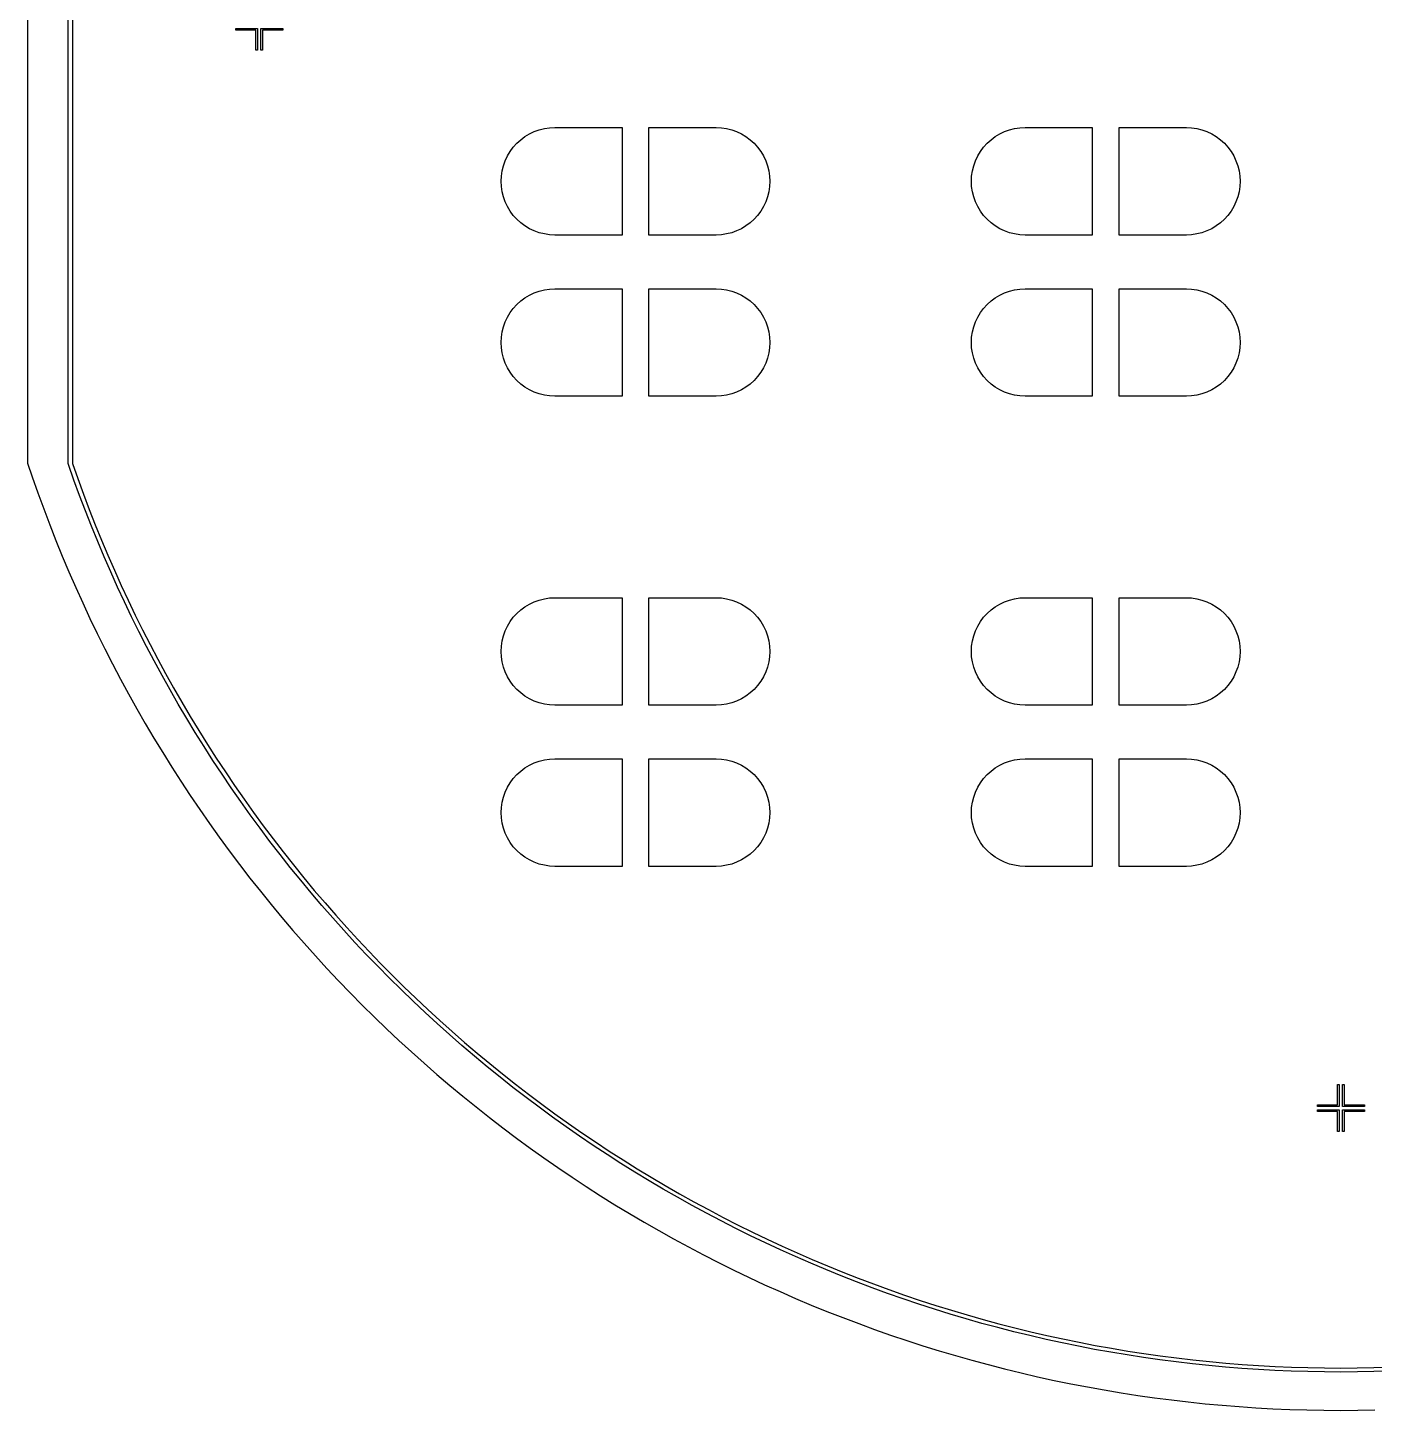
# Model space of a CAD drawing. Extents: x -17 to 84, y -19 to 84.
# Drawn here: x -16.6 to 33.5, y -19.2 to 32.2 of the extents above; entities that cross this region are included whole.
import ezdxf

# ---------------------------------------------------------------- set-up
doc = ezdxf.new("R2010")
doc.units = 0

msp = doc.modelspace()

# ---------------------------------------------------------------- linework, layer by layer
for p, q in [((-16.6191, 48.4984), (-16.6191, 16.0016)), ((-15.115, 16.0008), (-15.115, 48.4992)), ((-14.9564, 48.4998), (-14.9564, 16.0002)), ((-8.875, 32.125), (-8.875, 32.1875)), ((-8.875, 32.1875), (-8.0625, 32.1875)), ((-8.125, 32.125), (-8.875, 32.125)), ((-8.125, 31.375), (-8.125, 32.125)), ((-8.0625, 32.1875), (-8.0625, 31.375)), ((-7.9375, 31.375), (-7.9375, 32.1875)), ((-7.9375, 32.1875), (-7.125, 32.1875)), ((-7.125, 32.125), (-7.875, 32.125)), ((-7.875, 32.125), (-7.875, 31.375)), ((-7.125, 32.1875), (-7.125, 32.125)), ((-8.0625, 31.375), (-8.125, 31.375)), ((-7.875, 31.375), (-7.9375, 31.375)), ((2.05722, 28.2638), (2.23463, 28.3477)), ((2.23463, 28.3477), (2.41943, 28.4139)), ((2.41943, 28.4139), (2.60983, 28.4616)), ((2.60983, 28.4616), (2.80397, 28.4904)), ((2.80397, 28.4904), (3, 28.5)), ((3, 28.5), (5.5, 28.5)), ((5.5, 28.5), (5.5, 24.5)), ((6.5, 24.5), (6.5, 28.5)), ((6.5, 28.5), (9, 28.5)), ((9, 28.5), (9.19603, 28.4904)), ((9.19603, 28.4904), (9.39017, 28.4616)), ((9.39017, 28.4616), (9.58057, 28.4139)), ((9.58057, 28.4139), (9.76537, 28.3477)), ((9.76537, 28.3477), (9.94278, 28.2638)), ((19.5572, 28.2638), (19.7346, 28.3477)), ((19.7346, 28.3477), (19.9194, 28.4139)), ((19.9194, 28.4139), (20.1098, 28.4616)), ((20.1098, 28.4616), (20.304, 28.4904)), ((20.304, 28.4904), (20.5, 28.5)), ((20.5, 28.5), (23, 28.5)), ((23, 28.5), (23, 24.5)), ((24, 24.5), (24, 28.5)), ((24, 28.5), (26.5, 28.5)), ((26.5, 28.5), (26.696, 28.4904)), ((26.696, 28.4904), (26.8902, 28.4616)), ((26.8902, 28.4616), (27.0806, 28.4139)), ((27.0806, 28.4139), (27.2654, 28.3477)), ((27.2654, 28.3477), (27.4428, 28.2638)), ((1.45398, 27.7688), (1.5858, 27.9142)), ((1.5858, 27.9142), (1.73122, 28.046)), ((1.73122, 28.046), (1.88887, 28.1629)), ((1.88887, 28.1629), (2.05722, 28.2638)), ((9.94278, 28.2638), (10.1111, 28.1629)), ((10.1111, 28.1629), (10.2688, 28.046)), ((10.2688, 28.046), (10.4142, 27.9142)), ((10.4142, 27.9142), (10.546, 27.7688)), ((18.954, 27.7688), (19.0858, 27.9142)), ((19.0858, 27.9142), (19.2312, 28.046)), ((19.2312, 28.046), (19.3889, 28.1629)), ((19.3889, 28.1629), (19.5572, 28.2638)), ((27.4428, 28.2638), (27.6111, 28.1629)), ((27.6111, 28.1629), (27.7688, 28.046)), ((27.7688, 28.046), (27.9142, 27.9142)), ((27.9142, 27.9142), (28.046, 27.7688)), ((1.15225, 27.2654), (1.23616, 27.4428)), ((1.23616, 27.4428), (1.33707, 27.6111)), ((1.33707, 27.6111), (1.45398, 27.7688)), ((10.546, 27.7688), (10.6629, 27.6111)), ((10.6629, 27.6111), (10.7638, 27.4428)), ((10.7638, 27.4428), (10.8477, 27.2654)), ((18.6523, 27.2654), (18.7362, 27.4428)), ((18.7362, 27.4428), (18.8371, 27.6111)), ((18.8371, 27.6111), (18.954, 27.7688)), ((28.046, 27.7688), (28.1629, 27.6111)), ((28.1629, 27.6111), (28.2638, 27.4428)), ((28.2638, 27.4428), (28.3477, 27.2654)), ((1.00964, 26.696), (1.03844, 26.8902)), ((1.03844, 26.8902), (1.08612, 27.0806)), ((1.08612, 27.0806), (1.15225, 27.2654)), ((10.8477, 27.2654), (10.9139, 27.0806)), ((10.9139, 27.0806), (10.9616, 26.8902)), ((10.9616, 26.8902), (10.9904, 26.696)), ((18.5096, 26.696), (18.5384, 26.8902)), ((18.5384, 26.8902), (18.5861, 27.0806)), ((18.5861, 27.0806), (18.6523, 27.2654)), ((28.3477, 27.2654), (28.4139, 27.0806)), ((28.4139, 27.0806), (28.4616, 26.8902)), ((28.4616, 26.8902), (28.4904, 26.696)), ((1, 26.5), (1.00964, 26.696)), ((1.00964, 26.304), (1, 26.5)), ((1.03844, 26.1098), (1.00964, 26.304)), ((10.9904, 26.304), (10.9616, 26.1098)), ((10.9904, 26.696), (11, 26.5)), ((11, 26.5), (10.9904, 26.304)), ((18.5, 26.5), (18.5096, 26.696)), ((18.5096, 26.304), (18.5, 26.5)), ((18.5384, 26.1098), (18.5096, 26.304)), ((28.4904, 26.304), (28.4616, 26.1098)), ((28.4904, 26.696), (28.5, 26.5)), ((28.5, 26.5), (28.4904, 26.304)), ((1.08612, 25.9194), (1.03844, 26.1098)), ((1.15225, 25.7346), (1.08612, 25.9194)), ((1.23616, 25.5572), (1.15225, 25.7346)), ((10.8477, 25.7346), (10.7638, 25.5572)), ((10.9139, 25.9194), (10.8477, 25.7346)), ((10.9616, 26.1098), (10.9139, 25.9194)), ((18.5861, 25.9194), (18.5384, 26.1098)), ((18.6523, 25.7346), (18.5861, 25.9194)), ((18.7362, 25.5572), (18.6523, 25.7346)), ((28.3477, 25.7346), (28.2638, 25.5572)), ((28.4139, 25.9194), (28.3477, 25.7346)), ((28.4616, 26.1098), (28.4139, 25.9194)), ((1.33707, 25.3889), (1.23616, 25.5572)), ((1.45398, 25.2312), (1.33707, 25.3889)), ((1.5858, 25.0858), (1.45398, 25.2312)), ((10.546, 25.2312), (10.4142, 25.0858)), ((10.6629, 25.3889), (10.546, 25.2312)), ((10.7638, 25.5572), (10.6629, 25.3889)), ((18.8371, 25.3889), (18.7362, 25.5572)), ((18.954, 25.2312), (18.8371, 25.3889)), ((19.0858, 25.0858), (18.954, 25.2312)), ((28.046, 25.2312), (27.9142, 25.0858)), ((28.1629, 25.3889), (28.046, 25.2312)), ((28.2638, 25.5572), (28.1629, 25.3889)), ((1.73122, 24.954), (1.5858, 25.0858)), ((1.88887, 24.8371), (1.73122, 24.954)), ((2.05722, 24.7362), (1.88887, 24.8371)), ((2.23463, 24.6523), (2.05722, 24.7362)), ((9.94278, 24.7362), (9.76537, 24.6523)), ((10.1111, 24.8371), (9.94278, 24.7362)), ((10.2688, 24.954), (10.1111, 24.8371)), ((10.4142, 25.0858), (10.2688, 24.954)), ((19.2312, 24.954), (19.0858, 25.0858)), ((19.3889, 24.8371), (19.2312, 24.954)), ((19.5572, 24.7362), (19.3889, 24.8371)), ((19.7346, 24.6523), (19.5572, 24.7362)), ((27.4428, 24.7362), (27.2654, 24.6523)), ((27.6111, 24.8371), (27.4428, 24.7362)), ((27.7688, 24.954), (27.6111, 24.8371)), ((27.9142, 25.0858), (27.7688, 24.954)), ((2.41943, 24.5861), (2.23463, 24.6523)), ((2.60983, 24.5384), (2.41943, 24.5861)), ((2.80397, 24.5096), (2.60983, 24.5384)), ((3, 24.5), (2.80397, 24.5096)), ((5.5, 24.5), (3, 24.5)), ((9, 24.5), (6.5, 24.5)), ((9.19603, 24.5096), (9, 24.5)), ((9.39017, 24.5384), (9.19603, 24.5096)), ((9.58057, 24.5861), (9.39017, 24.5384)), ((9.76537, 24.6523), (9.58057, 24.5861)), ((19.9194, 24.5861), (19.7346, 24.6523)), ((20.1098, 24.5384), (19.9194, 24.5861)), ((20.304, 24.5096), (20.1098, 24.5384)), ((20.5, 24.5), (20.304, 24.5096)), ((23, 24.5), (20.5, 24.5)), ((26.5, 24.5), (24, 24.5)), ((26.696, 24.5096), (26.5, 24.5)), ((26.8902, 24.5384), (26.696, 24.5096)), ((27.0806, 24.5861), (26.8902, 24.5384)), ((27.2654, 24.6523), (27.0806, 24.5861)), ((1.73122, 22.046), (1.88887, 22.1629)), ((1.88887, 22.1629), (2.05722, 22.2638)), ((2.05722, 22.2638), (2.23463, 22.3477)), ((2.23463, 22.3477), (2.41943, 22.4139)), ((2.41943, 22.4139), (2.60983, 22.4616)), ((2.60983, 22.4616), (2.80397, 22.4904)), ((2.80397, 22.4904), (3, 22.5)), ((3, 22.5), (5.5, 22.5)), ((5.5, 22.5), (5.5, 18.5)), ((6.5, 18.5), (6.5, 22.5)), ((6.5, 22.5), (9, 22.5)), ((9, 22.5), (9.19603, 22.4904)), ((9.19603, 22.4904), (9.39017, 22.4616)), ((9.39017, 22.4616), (9.58057, 22.4139)), ((9.58057, 22.4139), (9.76537, 22.3477)), ((9.76537, 22.3477), (9.94278, 22.2638)), ((9.94278, 22.2638), (10.1111, 22.1629)), ((10.1111, 22.1629), (10.2688, 22.046)), ((19.2312, 22.046), (19.3889, 22.1629)), ((19.3889, 22.1629), (19.5572, 22.2638)), ((19.5572, 22.2638), (19.7346, 22.3477)), ((19.7346, 22.3477), (19.9194, 22.4139)), ((19.9194, 22.4139), (20.1098, 22.4616)), ((20.1098, 22.4616), (20.304, 22.4904)), ((20.304, 22.4904), (20.5, 22.5)), ((20.5, 22.5), (23, 22.5)), ((23, 22.5), (23, 18.5)), ((24, 18.5), (24, 22.5)), ((24, 22.5), (26.5, 22.5)), ((26.5, 22.5), (26.696, 22.4904)), ((26.696, 22.4904), (26.8902, 22.4616)), ((26.8902, 22.4616), (27.0806, 22.4139)), ((27.0806, 22.4139), (27.2654, 22.3477)), ((27.2654, 22.3477), (27.4428, 22.2638)), ((27.4428, 22.2638), (27.6111, 22.1629)), ((27.6111, 22.1629), (27.7688, 22.046)), ((1.33707, 21.6111), (1.45398, 21.7688)), ((1.45398, 21.7688), (1.5858, 21.9142)), ((1.5858, 21.9142), (1.73122, 22.046)), ((10.2688, 22.046), (10.4142, 21.9142)), ((10.4142, 21.9142), (10.546, 21.7688)), ((10.546, 21.7688), (10.6629, 21.6111)), ((18.8371, 21.6111), (18.954, 21.7688)), ((18.954, 21.7688), (19.0858, 21.9142)), ((19.0858, 21.9142), (19.2312, 22.046)), ((27.7688, 22.046), (27.9142, 21.9142)), ((27.9142, 21.9142), (28.046, 21.7688)), ((28.046, 21.7688), (28.1629, 21.6111)), ((1.08612, 21.0806), (1.15225, 21.2654)), ((1.15225, 21.2654), (1.23616, 21.4428)), ((1.23616, 21.4428), (1.33707, 21.6111)), ((10.6629, 21.6111), (10.7638, 21.4428)), ((10.7638, 21.4428), (10.8477, 21.2654)), ((10.8477, 21.2654), (10.9139, 21.0806)), ((18.5861, 21.0806), (18.6523, 21.2654)), ((18.6523, 21.2654), (18.7362, 21.4428)), ((18.7362, 21.4428), (18.8371, 21.6111)), ((28.1629, 21.6111), (28.2638, 21.4428)), ((28.2638, 21.4428), (28.3477, 21.2654)), ((28.3477, 21.2654), (28.4139, 21.0806)), ((1, 20.5), (1.00964, 20.696)), ((1.00964, 20.696), (1.03844, 20.8902)), ((1.03844, 20.8902), (1.08612, 21.0806)), ((10.9139, 21.0806), (10.9616, 20.8902)), ((10.9616, 20.8902), (10.9904, 20.696)), ((10.9904, 20.696), (11, 20.5)), ((18.5, 20.5), (18.5096, 20.696)), ((18.5096, 20.696), (18.5384, 20.8902)), ((18.5384, 20.8902), (18.5861, 21.0806)), ((28.4139, 21.0806), (28.4616, 20.8902)), ((28.4616, 20.8902), (28.4904, 20.696)), ((28.4904, 20.696), (28.5, 20.5)), ((1.00964, 20.304), (1, 20.5)), ((1.03844, 20.1098), (1.00964, 20.304)), ((1.08612, 19.9194), (1.03844, 20.1098)), ((10.9616, 20.1098), (10.9139, 19.9194)), ((10.9904, 20.304), (10.9616, 20.1098)), ((11, 20.5), (10.9904, 20.304)), ((18.5096, 20.304), (18.5, 20.5)), ((18.5384, 20.1098), (18.5096, 20.304)), ((18.5861, 19.9194), (18.5384, 20.1098)), ((28.4616, 20.1098), (28.4139, 19.9194)), ((28.4904, 20.304), (28.4616, 20.1098)), ((28.5, 20.5), (28.4904, 20.304)), ((1.15225, 19.7346), (1.08612, 19.9194)), ((1.23616, 19.5572), (1.15225, 19.7346)), ((10.8477, 19.7346), (10.7638, 19.5572)), ((10.9139, 19.9194), (10.8477, 19.7346)), ((18.6523, 19.7346), (18.5861, 19.9194)), ((18.7362, 19.5572), (18.6523, 19.7346)), ((28.3477, 19.7346), (28.2638, 19.5572)), ((28.4139, 19.9194), (28.3477, 19.7346)), ((1.33707, 19.3889), (1.23616, 19.5572)), ((1.45398, 19.2312), (1.33707, 19.3889)), ((1.5858, 19.0858), (1.45398, 19.2312)), ((1.73122, 18.954), (1.5858, 19.0858)), ((10.4142, 19.0858), (10.2688, 18.954)), ((10.546, 19.2312), (10.4142, 19.0858)), ((10.6629, 19.3889), (10.546, 19.2312)), ((10.7638, 19.5572), (10.6629, 19.3889)), ((18.8371, 19.3889), (18.7362, 19.5572)), ((18.954, 19.2312), (18.8371, 19.3889)), ((19.0858, 19.0858), (18.954, 19.2312)), ((19.2312, 18.954), (19.0858, 19.0858)), ((27.9142, 19.0858), (27.7688, 18.954)), ((28.046, 19.2312), (27.9142, 19.0858)), ((28.1629, 19.3889), (28.046, 19.2312)), ((28.2638, 19.5572), (28.1629, 19.3889)), ((1.88887, 18.8371), (1.73122, 18.954)), ((2.05722, 18.7362), (1.88887, 18.8371)), ((2.23463, 18.6523), (2.05722, 18.7362)), ((2.41943, 18.5861), (2.23463, 18.6523)), ((2.60983, 18.5384), (2.41943, 18.5861)), ((2.80397, 18.5096), (2.60983, 18.5384)), ((9.39017, 18.5384), (9.19603, 18.5096)), ((9.58057, 18.5861), (9.39017, 18.5384)), ((9.76537, 18.6523), (9.58057, 18.5861)), ((9.94278, 18.7362), (9.76537, 18.6523)), ((10.1111, 18.8371), (9.94278, 18.7362)), ((10.2688, 18.954), (10.1111, 18.8371)), ((19.3889, 18.8371), (19.2312, 18.954)), ((19.5572, 18.7362), (19.3889, 18.8371)), ((19.7346, 18.6523), (19.5572, 18.7362)), ((19.9194, 18.5861), (19.7346, 18.6523)), ((20.1098, 18.5384), (19.9194, 18.5861)), ((20.304, 18.5096), (20.1098, 18.5384)), ((26.8902, 18.5384), (26.696, 18.5096)), ((27.0806, 18.5861), (26.8902, 18.5384)), ((27.2654, 18.6523), (27.0806, 18.5861)), ((27.4428, 18.7362), (27.2654, 18.6523)), ((27.6111, 18.8371), (27.4428, 18.7362)), ((27.7688, 18.954), (27.6111, 18.8371)), ((3, 18.5), (2.80397, 18.5096)), ((5.5, 18.5), (3, 18.5)), ((9, 18.5), (6.5, 18.5)), ((9.19603, 18.5096), (9, 18.5)), ((20.5, 18.5), (20.304, 18.5096)), ((23, 18.5), (20.5, 18.5)), ((26.5, 18.5), (24, 18.5)), ((26.696, 18.5096), (26.5, 18.5)), ((-16.6191, 16.0016), (-16.4488, 15.4965)), ((-15.1013, 15.9601), (-15.115, 16.0008)), ((-14.8978, 15.3802), (-15.1013, 15.9601)), ((-14.9564, 16.0002), (-14.7566, 15.4308)), ((-16.4488, 15.4965), (-16.2395, 14.9002)), ((-14.6872, 14.8029), (-14.8978, 15.3802)), ((-14.7566, 15.4308), (-14.5466, 14.8552)), ((-16.2395, 14.9002), (-16.0229, 14.3064)), ((-14.4696, 14.2283), (-14.6872, 14.8029)), ((-14.5466, 14.8552), (-14.3297, 14.2822)), ((-16.0229, 14.3064), (-15.7991, 13.7154)), ((-14.2449, 13.6563), (-14.4696, 14.2283)), ((-14.3297, 14.2822), (-14.1057, 13.712)), ((-15.7991, 13.7154), (-15.5681, 13.1272)), ((-14.0133, 13.0871), (-14.2449, 13.6563)), ((-14.1057, 13.712), (-13.8747, 13.1445)), ((-15.5681, 13.1272), (-15.3298, 12.5418)), ((-13.7746, 12.5209), (-14.0133, 13.0871)), ((-13.8747, 13.1445), (-13.6367, 12.58)), ((-15.3298, 12.5418), (-15.0844, 11.9594)), ((-13.5291, 11.9576), (-13.7746, 12.5209)), ((-13.6367, 12.58), (-13.3919, 12.0183)), ((-15.0844, 11.9594), (-14.8318, 11.3801)), ((-13.2766, 11.3973), (-13.5291, 11.9576)), ((-13.3919, 12.0183), (-13.1402, 11.4598)), ((-14.8318, 11.3801), (-14.5721, 10.8039)), ((-13.0173, 10.8402), (-13.2766, 11.3973)), ((-13.1402, 11.4598), (-12.8817, 10.9043)), ((-12.7511, 10.2863), (-13.0173, 10.8402)), ((-12.8817, 10.9043), (-12.6163, 10.3521)), ((2.05722, 10.7638), (2.23463, 10.8477)), ((2.23463, 10.8477), (2.41943, 10.9139)), ((2.41943, 10.9139), (2.60983, 10.9616)), ((2.60983, 10.9616), (2.80397, 10.9904)), ((2.80397, 10.9904), (3, 11)), ((3, 11), (5.5, 11)), ((5.5, 11), (5.5, 7)), ((6.5, 7), (6.5, 11)), ((6.5, 11), (9, 11)), ((9, 11), (9.19603, 10.9904)), ((9.19603, 10.9904), (9.39017, 10.9616)), ((9.39017, 10.9616), (9.58057, 10.9139)), ((9.58057, 10.9139), (9.76537, 10.8477)), ((9.76537, 10.8477), (9.94278, 10.7638)), ((19.5572, 10.7638), (19.7346, 10.8477)), ((19.7346, 10.8477), (19.9194, 10.9139)), ((19.9194, 10.9139), (20.1098, 10.9616)), ((20.1098, 10.9616), (20.304, 10.9904)), ((20.304, 10.9904), (20.5, 11)), ((20.5, 11), (23, 11)), ((23, 11), (23, 7)), ((24, 7), (24, 11)), ((24, 11), (26.5, 11)), ((26.5, 11), (26.696, 10.9904)), ((26.696, 10.9904), (26.8902, 10.9616)), ((26.8902, 10.9616), (27.0806, 10.9139)), ((27.0806, 10.9139), (27.2654, 10.8477)), ((27.2654, 10.8477), (27.4428, 10.7638)), ((-14.5721, 10.8039), (-14.3055, 10.2309)), ((-12.6163, 10.3521), (-12.3442, 9.80316)), ((1.45398, 10.2688), (1.5858, 10.4142)), ((1.5858, 10.4142), (1.73122, 10.546)), ((1.73122, 10.546), (1.88887, 10.6629)), ((1.88887, 10.6629), (2.05722, 10.7638)), ((9.94278, 10.7638), (10.1111, 10.6629)), ((10.1111, 10.6629), (10.2688, 10.546)), ((10.2688, 10.546), (10.4142, 10.4142)), ((10.4142, 10.4142), (10.546, 10.2688)), ((18.954, 10.2688), (19.0858, 10.4142)), ((19.0858, 10.4142), (19.2312, 10.546)), ((19.2312, 10.546), (19.3889, 10.6629)), ((19.3889, 10.6629), (19.5572, 10.7638)), ((27.4428, 10.7638), (27.6111, 10.6629)), ((27.6111, 10.6629), (27.7688, 10.546)), ((27.7688, 10.546), (27.9142, 10.4142)), ((27.9142, 10.4142), (28.046, 10.2688)), ((-14.3055, 10.2309), (-14.0317, 9.66127)), ((-12.4782, 9.73572), (-12.7511, 10.2863)), ((-12.3442, 9.80316), (-12.0654, 9.25761)), ((1.15225, 9.76537), (1.23616, 9.94278)), ((1.23616, 9.94278), (1.33707, 10.1111)), ((1.33707, 10.1111), (1.45398, 10.2688)), ((10.546, 10.2688), (10.6629, 10.1111)), ((10.6629, 10.1111), (10.7638, 9.94278)), ((10.7638, 9.94278), (10.8477, 9.76537)), ((18.6523, 9.76537), (18.7362, 9.94278)), ((18.7362, 9.94278), (18.8371, 10.1111)), ((18.8371, 10.1111), (18.954, 10.2688)), ((28.046, 10.2688), (28.1629, 10.1111)), ((28.1629, 10.1111), (28.2638, 9.94278)), ((28.2638, 9.94278), (28.3477, 9.76537)), ((-14.0317, 9.66127), (-13.7511, 9.09502)), ((-12.1985, 9.18854), (-12.4782, 9.73572)), ((1.00964, 9.19603), (1.03844, 9.39017)), ((1.03844, 9.39017), (1.08612, 9.58057)), ((1.08612, 9.58057), (1.15225, 9.76537)), ((10.8477, 9.76537), (10.9139, 9.58057)), ((10.9139, 9.58057), (10.9616, 9.39017)), ((10.9616, 9.39017), (10.9904, 9.19603)), ((18.5096, 9.19603), (18.5384, 9.39017)), ((18.5384, 9.39017), (18.5861, 9.58057)), ((18.5861, 9.58057), (18.6523, 9.76537)), ((28.3477, 9.76537), (28.4139, 9.58057)), ((28.4139, 9.58057), (28.4616, 9.39017)), ((28.4616, 9.39017), (28.4904, 9.19603)), ((-13.7511, 9.09502), (-13.4634, 8.53226)), ((-11.9122, 8.64482), (-12.1985, 9.18854)), ((-12.0654, 9.25761), (-11.7799, 8.71553)), ((1, 9), (1.00964, 9.19603)), ((1.00964, 8.80397), (1, 9)), ((1.03844, 8.60983), (1.00964, 8.80397)), ((10.9904, 8.80397), (10.9616, 8.60983)), ((10.9904, 9.19603), (11, 9)), ((11, 9), (10.9904, 8.80397)), ((18.5, 9), (18.5096, 9.19603)), ((18.5096, 8.80397), (18.5, 9)), ((18.5384, 8.60983), (18.5096, 8.80397)), ((28.4904, 8.80397), (28.4616, 8.60983)), ((28.4904, 9.19603), (28.5, 9)), ((28.5, 9), (28.4904, 8.80397)), ((-13.4634, 8.53226), (-13.1689, 7.97307)), ((-11.6192, 8.10466), (-11.9122, 8.64482)), ((-11.7799, 8.71553), (-11.4878, 8.17699)), ((1.08612, 8.41943), (1.03844, 8.60983)), ((1.15225, 8.23463), (1.08612, 8.41943)), ((10.9139, 8.41943), (10.8477, 8.23463)), ((10.9616, 8.60983), (10.9139, 8.41943)), ((18.5861, 8.41943), (18.5384, 8.60983)), ((18.6523, 8.23463), (18.5861, 8.41943)), ((28.4139, 8.41943), (28.3477, 8.23463)), ((28.4616, 8.60983), (28.4139, 8.41943)), ((-13.1689, 7.97307), (-12.8676, 7.41754)), ((-11.3196, 7.56813), (-11.6192, 8.10466)), ((-11.4878, 8.17699), (-11.1891, 7.64206)), ((1.23616, 8.05722), (1.15225, 8.23463)), ((1.33707, 7.88887), (1.23616, 8.05722)), ((1.45398, 7.73122), (1.33707, 7.88887)), ((1.5858, 7.5858), (1.45398, 7.73122)), ((10.546, 7.73122), (10.4142, 7.5858)), ((10.6629, 7.88887), (10.546, 7.73122)), ((10.7638, 8.05722), (10.6629, 7.88887)), ((10.8477, 8.23463), (10.7638, 8.05722)), ((18.7362, 8.05722), (18.6523, 8.23463)), ((18.8371, 7.88887), (18.7362, 8.05722)), ((18.954, 7.73122), (18.8371, 7.88887)), ((19.0858, 7.5858), (18.954, 7.73122)), ((28.046, 7.73122), (27.9142, 7.5858)), ((28.1629, 7.88887), (28.046, 7.73122)), ((28.2638, 8.05722), (28.1629, 7.88887)), ((28.3477, 8.23463), (28.2638, 8.05722)), ((-12.8676, 7.41754), (-12.5595, 6.86575)), ((-11.0134, 7.03532), (-11.3196, 7.56813)), ((-11.1891, 7.64206), (-10.8838, 7.11086)), ((1.73122, 7.45398), (1.5858, 7.5858)), ((1.88887, 7.33707), (1.73122, 7.45398)), ((2.05722, 7.23616), (1.88887, 7.33707)), ((2.23463, 7.15225), (2.05722, 7.23616)), ((9.94278, 7.23616), (9.76537, 7.15225)), ((10.1111, 7.33707), (9.94278, 7.23616)), ((10.2688, 7.45398), (10.1111, 7.33707)), ((10.4142, 7.5858), (10.2688, 7.45398)), ((19.2312, 7.45398), (19.0858, 7.5858)), ((19.3889, 7.33707), (19.2312, 7.45398)), ((19.5572, 7.23616), (19.3889, 7.33707)), ((19.7346, 7.15225), (19.5572, 7.23616)), ((27.4428, 7.23616), (27.2654, 7.15225)), ((27.6111, 7.33707), (27.4428, 7.23616)), ((27.7688, 7.45398), (27.6111, 7.33707)), ((27.9142, 7.5858), (27.7688, 7.45398)), ((-12.5595, 6.86575), (-12.2446, 6.31778)), ((-10.7008, 6.50632), (-11.0134, 7.03532)), ((-10.8838, 7.11086), (-10.5721, 6.58342)), ((2.41943, 7.08612), (2.23463, 7.15225)), ((2.60983, 7.03844), (2.41943, 7.08612)), ((2.80397, 7.00964), (2.60983, 7.03844)), ((3, 7), (2.80397, 7.00964)), ((5.5, 7), (3, 7)), ((9, 7), (6.5, 7)), ((9.19603, 7.00964), (9, 7)), ((9.39017, 7.03844), (9.19603, 7.00964)), ((9.58057, 7.08612), (9.39017, 7.03844)), ((9.76537, 7.15225), (9.58057, 7.08612)), ((19.9194, 7.08612), (19.7346, 7.15225)), ((20.1098, 7.03844), (19.9194, 7.08612)), ((20.304, 7.00964), (20.1098, 7.03844)), ((20.5, 7), (20.304, 7.00964)), ((23, 7), (20.5, 7)), ((26.5, 7), (24, 7)), ((26.696, 7.00964), (26.5, 7)), ((26.8902, 7.03844), (26.696, 7.00964)), ((27.0806, 7.08612), (26.8902, 7.03844)), ((27.2654, 7.15225), (27.0806, 7.08612)), ((-12.2446, 6.31778), (-11.923, 5.77371)), ((-10.3816, 5.98119), (-10.7008, 6.50632)), ((-10.5721, 6.58342), (-10.2539, 6.05986)), ((-11.923, 5.77371), (-11.5948, 5.23364)), ((-10.056, 5.46001), (-10.3816, 5.98119)), ((-10.2539, 6.05986), (-9.92931, 5.54025)), ((-11.5948, 5.23364), (-11.2599, 4.69763)), ((-9.72409, 4.94286), (-10.056, 5.46001)), ((-9.92931, 5.54025), (-9.59836, 5.02466)), ((-11.2599, 4.69763), (-10.9186, 4.16577)), ((-9.38583, 4.42982), (-9.72409, 4.94286)), ((-9.59836, 5.02466), (-9.26111, 4.51317)), ((1.73122, 4.54602), (1.88887, 4.66293)), ((1.88887, 4.66293), (2.05722, 4.76384)), ((2.05722, 4.76384), (2.23463, 4.84775)), ((2.23463, 4.84775), (2.41943, 4.91388)), ((2.41943, 4.91388), (2.60983, 4.96156)), ((2.60983, 4.96156), (2.80397, 4.99036)), ((2.80397, 4.99036), (3, 5)), ((3, 5), (5.5, 5)), ((5.5, 5), (5.5, 1)), ((6.5, 1), (6.5, 5)), ((6.5, 5), (9, 5)), ((9, 5), (9.19603, 4.99036)), ((9.19603, 4.99036), (9.39017, 4.96156)), ((9.39017, 4.96156), (9.58057, 4.91388)), ((9.58057, 4.91388), (9.76537, 4.84775)), ((9.76537, 4.84775), (9.94278, 4.76384)), ((9.94278, 4.76384), (10.1111, 4.66293)), ((10.1111, 4.66293), (10.2688, 4.54602)), ((19.2312, 4.54602), (19.3889, 4.66293)), ((19.3889, 4.66293), (19.5572, 4.76384)), ((19.5572, 4.76384), (19.7346, 4.84775)), ((19.7346, 4.84775), (19.9194, 4.91388)), ((19.9194, 4.91388), (20.1098, 4.96156)), ((20.1098, 4.96156), (20.304, 4.99036)), ((20.304, 4.99036), (20.5, 5)), ((20.5, 5), (23, 5)), ((23, 5), (23, 1)), ((24, 1), (24, 5)), ((24, 5), (26.5, 5)), ((26.5, 5), (26.696, 4.99036)), ((26.696, 4.99036), (26.8902, 4.96156)), ((26.8902, 4.96156), (27.0806, 4.91388)), ((27.0806, 4.91388), (27.2654, 4.84775)), ((27.2654, 4.84775), (27.4428, 4.76384)), ((27.4428, 4.76384), (27.6111, 4.66293)), ((27.6111, 4.66293), (27.7688, 4.54602)), ((-10.9186, 4.16577), (-10.5707, 3.63814)), ((-9.04131, 3.92099), (-9.38583, 4.42982)), ((-9.26111, 4.51317), (-8.91762, 4.00584)), ((1.33707, 4.11113), (1.45398, 4.26878)), ((1.45398, 4.26878), (1.5858, 4.4142)), ((1.5858, 4.4142), (1.73122, 4.54602)), ((10.2688, 4.54602), (10.4142, 4.4142)), ((10.4142, 4.4142), (10.546, 4.26878)), ((10.546, 4.26878), (10.6629, 4.11113)), ((18.8371, 4.11113), (18.954, 4.26878)), ((18.954, 4.26878), (19.0858, 4.4142)), ((19.0858, 4.4142), (19.2312, 4.54602)), ((27.7688, 4.54602), (27.9142, 4.4142)), ((27.9142, 4.4142), (28.046, 4.26878)), ((28.046, 4.26878), (28.1629, 4.11113)), ((-10.5707, 3.63814), (-10.2163, 3.11482)), ((-8.69055, 3.41641), (-9.04131, 3.92099)), ((-8.91762, 4.00584), (-8.56792, 3.50278)), ((1.08612, 3.58057), (1.15225, 3.76537)), ((1.15225, 3.76537), (1.23616, 3.94278)), ((1.23616, 3.94278), (1.33707, 4.11113)), ((10.6629, 4.11113), (10.7638, 3.94278)), ((10.7638, 3.94278), (10.8477, 3.76537)), ((10.8477, 3.76537), (10.9139, 3.58057)), ((18.5861, 3.58057), (18.6523, 3.76537)), ((18.6523, 3.76537), (18.7362, 3.94278)), ((18.7362, 3.94278), (18.8371, 4.11113)), ((28.1629, 4.11113), (28.2638, 3.94278)), ((28.2638, 3.94278), (28.3477, 3.76537)), ((28.3477, 3.76537), (28.4139, 3.58057)), ((-10.2163, 3.11482), (-9.85561, 2.59589)), ((-8.33363, 2.91618), (-8.69055, 3.41641)), ((-8.56792, 3.50278), (-8.21207, 3.00404)), ((1, 3), (1.00964, 3.19603)), ((1.00964, 3.19603), (1.03844, 3.39017)), ((1.03844, 3.39017), (1.08612, 3.58057)), ((10.9139, 3.58057), (10.9616, 3.39017)), ((10.9616, 3.39017), (10.9904, 3.19603)), ((10.9904, 3.19603), (11, 3)), ((18.5, 3), (18.5096, 3.19603)), ((18.5096, 3.19603), (18.5384, 3.39017)), ((18.5384, 3.39017), (18.5861, 3.58057)), ((28.4139, 3.58057), (28.4616, 3.39017)), ((28.4616, 3.39017), (28.4904, 3.19603)), ((28.4904, 3.19603), (28.5, 3)), ((-9.85561, 2.59589), (-9.48854, 2.08142)), ((-7.97061, 2.42036), (-8.33363, 2.91618)), ((-8.21207, 3.00404), (-7.85013, 2.50972)), ((1.00964, 2.80397), (1, 3)), ((1.03844, 2.60983), (1.00964, 2.80397)), ((1.08612, 2.41943), (1.03844, 2.60983)), ((10.9616, 2.60983), (10.9139, 2.41943)), ((10.9904, 2.80397), (10.9616, 2.60983)), ((11, 3), (10.9904, 2.80397)), ((18.5096, 2.80397), (18.5, 3)), ((18.5384, 2.60983), (18.5096, 2.80397)), ((18.5861, 2.41943), (18.5384, 2.60983)), ((28.4616, 2.60983), (28.4139, 2.41943)), ((28.4904, 2.80397), (28.4616, 2.60983)), ((28.5, 3), (28.4904, 2.80397)), ((-9.48854, 2.08142), (-9.11519, 1.57149)), ((-7.60153, 1.92905), (-7.97061, 2.42036)), ((-7.85013, 2.50972), (-7.48215, 2.01987)), ((1.15225, 2.23463), (1.08612, 2.41943)), ((1.23616, 2.05722), (1.15225, 2.23463)), ((10.8477, 2.23463), (10.7638, 2.05722)), ((10.9139, 2.41943), (10.8477, 2.23463)), ((18.6523, 2.23463), (18.5861, 2.41943)), ((18.7362, 2.05722), (18.6523, 2.23463)), ((28.3477, 2.23463), (28.2638, 2.05722)), ((28.4139, 2.41943), (28.3477, 2.23463)), ((-9.11519, 1.57149), (-8.7356, 1.06619)), ((-7.22644, 1.44229), (-7.60153, 1.92905)), ((-7.48215, 2.01987), (-7.10818, 1.53458)), ((1.33707, 1.88887), (1.23616, 2.05722)), ((1.45398, 1.73122), (1.33707, 1.88887)), ((1.5858, 1.5858), (1.45398, 1.73122)), ((1.73122, 1.45398), (1.5858, 1.5858)), ((10.4142, 1.5858), (10.2688, 1.45398)), ((10.546, 1.73122), (10.4142, 1.5858)), ((10.6629, 1.88887), (10.546, 1.73122)), ((10.7638, 2.05722), (10.6629, 1.88887)), ((18.8371, 1.88887), (18.7362, 2.05722)), ((18.954, 1.73122), (18.8371, 1.88887)), ((19.0858, 1.5858), (18.954, 1.73122)), ((19.2312, 1.45398), (19.0858, 1.5858)), ((27.9142, 1.5858), (27.7688, 1.45398)), ((28.046, 1.73122), (27.9142, 1.5858)), ((28.1629, 1.88887), (28.046, 1.73122)), ((28.2638, 2.05722), (28.1629, 1.88887)), ((-8.7356, 1.06619), (-8.34984, 0.56558)), ((-6.84541, 0.96018), (-7.22644, 1.44229)), ((-7.10818, 1.53458), (-6.7283, 1.05389)), ((-6.7283, 1.05389), (-6.34254, 0.57793)), ((1.88887, 1.33707), (1.73122, 1.45398)), ((2.05722, 1.23616), (1.88887, 1.33707)), ((2.23463, 1.15225), (2.05722, 1.23616)), ((2.41943, 1.08612), (2.23463, 1.15225)), ((2.60983, 1.03844), (2.41943, 1.08612)), ((2.80397, 1.00964), (2.60983, 1.03844)), ((9.39017, 1.03844), (9.19603, 1.00964)), ((9.58057, 1.08612), (9.39017, 1.03844)), ((9.76537, 1.15225), (9.58057, 1.08612)), ((9.94278, 1.23616), (9.76537, 1.15225)), ((10.1111, 1.33707), (9.94278, 1.23616)), ((10.2688, 1.45398), (10.1111, 1.33707)), ((19.3889, 1.33707), (19.2312, 1.45398)), ((19.5572, 1.23616), (19.3889, 1.33707)), ((19.7346, 1.15225), (19.5572, 1.23616)), ((19.9194, 1.08612), (19.7346, 1.15225)), ((20.1098, 1.03844), (19.9194, 1.08612)), ((20.304, 1.00964), (20.1098, 1.03844)), ((26.8902, 1.03844), (26.696, 1.00964)), ((27.0806, 1.08612), (26.8902, 1.03844)), ((27.2654, 1.15225), (27.0806, 1.08612)), ((27.4428, 1.23616), (27.2654, 1.15225)), ((27.6111, 1.33707), (27.4428, 1.23616)), ((27.7688, 1.45398), (27.6111, 1.33707)), ((-8.34984, 0.56558), (-7.95796, 0.06975)), ((-6.4585, 0.48276), (-6.84541, 0.96018)), ((-6.34254, 0.57793), (-5.95097, 0.10672)), ((3, 1), (2.80397, 1.00964)), ((5.5, 1), (3, 1)), ((9, 1), (6.5, 1)), ((9.19603, 1.00964), (9, 1)), ((20.5, 1), (20.304, 1.00964)), ((23, 1), (20.5, 1)), ((26.5, 1), (24, 1)), ((26.696, 1.00964), (26.5, 1)), ((-7.95796, 0.06975), (-7.56003, -0.42125)), ((-6.06575, 0.01015), (-6.4585, 0.48276)), ((-5.66722, -0.45763), (-6.06575, 0.01015)), ((-5.95097, 0.10672), (-5.55365, -0.35965)), ((-7.56003, -0.42125), (-7.15611, -0.90732)), ((-5.263, -0.92047), (-5.66722, -0.45763)), ((-5.55365, -0.35965), (-5.15063, -0.82111)), ((-7.15611, -0.90732), (-6.74625, -1.3884)), ((-4.85312, -1.37831), (-5.263, -0.92047)), ((-5.15063, -0.82111), (-4.74197, -1.27757)), ((-6.74625, -1.3884), (-6.33052, -1.86441)), ((-4.43765, -1.83109), (-4.85312, -1.37831)), ((-4.74197, -1.27757), (-4.32776, -1.729)), ((-6.33052, -1.86441), (-5.90898, -2.33528)), ((-4.01666, -2.27873), (-4.43765, -1.83109)), ((-4.32776, -1.729), (-3.90804, -2.17531)), ((-5.90898, -2.33528), (-5.48169, -2.80095)), ((-3.59021, -2.72119), (-4.01666, -2.27873)), ((-3.90804, -2.17531), (-3.48285, -2.61642)), ((-5.48169, -2.80095), (-5.04872, -3.26134)), ((-3.15837, -3.15837), (-3.59021, -2.72119)), ((-3.48285, -2.61642), (-3.05231, -3.05231)), ((-3.05231, -3.05231), (-2.61642, -3.48285)), ((-5.04872, -3.26134), (-4.61014, -3.71637)), ((-2.72119, -3.59021), (-3.15837, -3.15837)), ((-2.27873, -4.01666), (-2.72119, -3.59021)), ((-2.61642, -3.48285), (-2.17531, -3.90804)), ((-4.61014, -3.71637), (-4.166, -4.166)), ((-1.83109, -4.43765), (-2.27873, -4.01666)), ((-2.17531, -3.90804), (-1.729, -4.32776)), ((-4.166, -4.166), (-3.71637, -4.61014)), ((-3.71637, -4.61014), (-3.26134, -5.04872)), ((-1.37831, -4.85312), (-1.83109, -4.43765)), ((-1.729, -4.32776), (-1.27757, -4.74197)), ((-3.26134, -5.04872), (-2.80095, -5.48169)), ((-0.92047, -5.263), (-1.37831, -4.85312)), ((-1.27757, -4.74197), (-0.82111, -5.15063)), ((-2.80095, -5.48169), (-2.33528, -5.90898)), ((-0.45763, -5.66722), (-0.92047, -5.263)), ((-0.82111, -5.15063), (-0.35965, -5.55365)), ((-0.35965, -5.55365), (0.10672, -5.95097)), ((-2.33528, -5.90898), (-1.86441, -6.33052)), ((0.01015, -6.06575), (-0.45763, -5.66722)), ((0.48276, -6.4585), (0.01015, -6.06575)), ((0.10672, -5.95097), (0.57793, -6.34254)), ((-1.86441, -6.33052), (-1.3884, -6.74625)), ((0.96018, -6.84541), (0.48276, -6.4585)), ((0.57793, -6.34254), (1.05389, -6.7283)), ((-1.3884, -6.74625), (-0.90732, -7.15611)), ((-0.90732, -7.15611), (-0.42125, -7.56003)), ((1.44229, -7.22644), (0.96018, -6.84541)), ((1.05389, -6.7283), (1.53458, -7.10818)), ((1.53458, -7.10818), (2.01987, -7.48215)), ((32.125, -7.875), (32.125, -7.125)), ((32.125, -7.125), (32.1875, -7.125)), ((32.1875, -7.125), (32.1875, -7.9375)), ((32.3125, -7.9375), (32.3125, -7.125)), ((32.3125, -7.125), (32.375, -7.125)), ((32.375, -7.125), (32.375, -7.875)), ((-0.42125, -7.56003), (0.06975, -7.95796)), ((1.92905, -7.60153), (1.44229, -7.22644)), ((2.42036, -7.97061), (1.92905, -7.60153)), ((2.01987, -7.48215), (2.50972, -7.85013)), ((0.06975, -7.95796), (0.56558, -8.34984)), ((2.91618, -8.33363), (2.42036, -7.97061)), ((2.50972, -7.85013), (3.00404, -8.21207)), ((3.00404, -8.21207), (3.50278, -8.56792)), ((31.375, -7.9375), (31.375, -7.875)), ((31.375, -7.875), (32.125, -7.875)), ((32.1875, -7.9375), (31.375, -7.9375)), ((31.375, -8.125), (31.375, -8.0625)), ((31.375, -8.0625), (32.1875, -8.0625)), ((32.125, -8.125), (31.375, -8.125)), ((32.125, -8.875), (32.125, -8.125)), ((32.1875, -8.0625), (32.1875, -8.875)), ((33.125, -7.9375), (32.3125, -7.9375)), ((32.3125, -8.875), (32.3125, -8.0625)), ((32.3125, -8.0625), (33.125, -8.0625)), ((32.375, -7.875), (33.125, -7.875)), ((33.125, -8.125), (32.375, -8.125)), ((32.375, -8.125), (32.375, -8.875)), ((33.125, -7.875), (33.125, -7.9375)), ((33.125, -8.0625), (33.125, -8.125)), ((0.56558, -8.34984), (1.06619, -8.7356)), ((1.06619, -8.7356), (1.57149, -9.11519)), ((3.41641, -8.69055), (2.91618, -8.33363)), ((3.92099, -9.04131), (3.41641, -8.69055)), ((3.50278, -8.56792), (4.00584, -8.91762)), ((1.57149, -9.11519), (2.08142, -9.48854)), ((4.42982, -9.38583), (3.92099, -9.04131)), ((4.00584, -8.91762), (4.51317, -9.26111)), ((4.51317, -9.26111), (5.02466, -9.59836)), ((32.1875, -8.875), (32.125, -8.875)), ((32.375, -8.875), (32.3125, -8.875)), ((2.08142, -9.48854), (2.59589, -9.85561)), ((4.94286, -9.72409), (4.42982, -9.38583)), ((5.46001, -10.056), (4.94286, -9.72409)), ((5.02466, -9.59836), (5.54025, -9.92931)), ((2.59589, -9.85561), (3.11482, -10.2163)), ((3.11482, -10.2163), (3.63814, -10.5707)), ((5.98119, -10.3816), (5.46001, -10.056)), ((5.54025, -9.92931), (6.05986, -10.2539)), ((6.05986, -10.2539), (6.58342, -10.5721)), ((3.63814, -10.5707), (4.16577, -10.9186)), ((6.50632, -10.7008), (5.98119, -10.3816)), ((7.03532, -11.0134), (6.50632, -10.7008)), ((6.58342, -10.5721), (7.11086, -10.8838)), ((4.16577, -10.9186), (4.69763, -11.2599)), ((4.69763, -11.2599), (5.23364, -11.5948)), ((7.56813, -11.3196), (7.03532, -11.0134)), ((7.11086, -10.8838), (7.64206, -11.1891)), ((8.10466, -11.6192), (7.56813, -11.3196)), ((7.64206, -11.1891), (8.17699, -11.4878)), ((5.23364, -11.5948), (5.77371, -11.923)), ((8.64482, -11.9122), (8.10466, -11.6192)), ((8.17699, -11.4878), (8.71553, -11.7799)), ((8.71553, -11.7799), (9.25761, -12.0654)), ((5.77371, -11.923), (6.31778, -12.2446)), ((6.31778, -12.2446), (6.86575, -12.5595)), ((9.18854, -12.1985), (8.64482, -11.9122)), ((9.73572, -12.4782), (9.18854, -12.1985)), ((9.25761, -12.0654), (9.80316, -12.3442)), ((9.80316, -12.3442), (10.3521, -12.6163)), ((6.86575, -12.5595), (7.41754, -12.8676)), ((10.2863, -12.7511), (9.73572, -12.4782)), ((10.8402, -13.0173), (10.2863, -12.7511)), ((10.3521, -12.6163), (10.9043, -12.8817)), ((7.41754, -12.8676), (7.97307, -13.1689)), ((7.97307, -13.1689), (8.53226, -13.4634)), ((11.3973, -13.2766), (10.8402, -13.0173)), ((10.9043, -12.8817), (11.4598, -13.1402)), ((11.9576, -13.5291), (11.3973, -13.2766)), ((11.4598, -13.1402), (12.0183, -13.3919)), ((8.53226, -13.4634), (9.09502, -13.7511)), ((9.09502, -13.7511), (9.66127, -14.0317)), ((12.5209, -13.7746), (11.9576, -13.5291)), ((12.0183, -13.3919), (12.58, -13.6367)), ((13.0871, -14.0133), (12.5209, -13.7746)), ((12.58, -13.6367), (13.1445, -13.8747)), ((13.1445, -13.8747), (13.712, -14.1057)), ((9.66127, -14.0317), (10.2309, -14.3055)), ((10.2309, -14.3055), (10.8039, -14.5721)), ((13.6563, -14.2449), (13.0871, -14.0133)), ((14.2283, -14.4696), (13.6563, -14.2449)), ((13.712, -14.1057), (14.2822, -14.3297)), ((14.2822, -14.3297), (14.8552, -14.5466)), ((10.8039, -14.5721), (11.3801, -14.8318)), ((11.3801, -14.8318), (11.9594, -15.0844)), ((14.8029, -14.6872), (14.2283, -14.4696)), ((15.3802, -14.8978), (14.8029, -14.6872)), ((14.8552, -14.5466), (15.4308, -14.7566)), ((15.9601, -15.1013), (15.3802, -14.8978)), ((15.4308, -14.7566), (16.0089, -14.9594)), ((11.9594, -15.0844), (12.5418, -15.3298)), ((12.5418, -15.3298), (13.1272, -15.5681)), ((16.5424, -15.2976), (15.9601, -15.1013)), ((16.0089, -14.9594), (16.5894, -15.1552)), ((17.1271, -15.4868), (16.5424, -15.2976)), ((16.5894, -15.1552), (17.1724, -15.3438)), ((17.1724, -15.3438), (17.7575, -15.5252)), ((13.1272, -15.5681), (13.7154, -15.7991)), ((13.7154, -15.7991), (14.3064, -16.0229)), ((17.714, -15.6688), (17.1271, -15.4868)), ((18.3031, -15.8436), (17.714, -15.6688)), ((17.7575, -15.5252), (18.3449, -15.6995)), ((18.8944, -16.0111), (18.3031, -15.8436)), ((18.3449, -15.6995), (18.9344, -15.8665)), ((18.9344, -15.8665), (19.5258, -16.0263)), ((14.3064, -16.0229), (14.9002, -16.2395)), ((14.9002, -16.2395), (15.4965, -16.4488)), ((15.4965, -16.4488), (16.0954, -16.6507)), ((19.4876, -16.1713), (18.8944, -16.0111)), ((20.0828, -16.3243), (19.4876, -16.1713)), ((19.5258, -16.0263), (20.1192, -16.1788)), ((20.6798, -16.47), (20.0828, -16.3243)), ((20.1192, -16.1788), (20.7144, -16.324)), ((21.2785, -16.6083), (20.6798, -16.47)), ((20.7144, -16.324), (21.3114, -16.4619)), ((21.3114, -16.4619), (21.91, -16.5925)), ((16.0954, -16.6507), (16.6967, -16.8453)), ((16.6967, -16.8453), (17.3004, -17.0324)), ((21.8789, -16.7392), (21.2785, -16.6083)), ((22.4809, -16.8628), (21.8789, -16.7392)), ((21.91, -16.5925), (22.5101, -16.7157)), ((23.0843, -16.979), (22.4809, -16.8628)), ((22.5101, -16.7157), (23.1117, -16.8315)), ((23.6891, -17.0878), (23.0843, -16.979)), ((23.1117, -16.8315), (23.7147, -16.94)), ((23.7147, -16.94), (24.319, -17.041)), ((17.3004, -17.0324), (17.9062, -17.2122)), ((17.9062, -17.2122), (18.5143, -17.3845)), ((18.5143, -17.3845), (19.1244, -17.5493)), ((24.2952, -17.1891), (23.6891, -17.0878)), ((24.9025, -17.283), (24.2952, -17.1891)), ((24.319, -17.041), (24.9245, -17.1346)), ((25.5109, -17.3694), (24.9025, -17.283)), ((24.9245, -17.1346), (25.5311, -17.2208)), ((26.1203, -17.4484), (25.5109, -17.3694)), ((25.5311, -17.2208), (26.1387, -17.2995)), ((26.7306, -17.5199), (26.1203, -17.4484)), ((26.1387, -17.2995), (26.7472, -17.3708)), ((26.7472, -17.3708), (27.3565, -17.4346)), ((27.3565, -17.4346), (27.9666, -17.4909)), ((27.9666, -17.4909), (28.5773, -17.5397)), ((19.1244, -17.5493), (19.7365, -17.7066)), ((19.7365, -17.7066), (20.3505, -17.8564)), ((20.3505, -17.8564), (20.9663, -17.9987)), ((20.9663, -17.9987), (21.5838, -18.1333)), ((27.3418, -17.5839), (26.7306, -17.5199)), ((27.9537, -17.6404), (27.3418, -17.5839)), ((28.5663, -17.6893), (27.9537, -17.6404)), ((29.1794, -17.7308), (28.5663, -17.6893)), ((28.5773, -17.5397), (29.1886, -17.581)), ((29.7929, -17.7647), (29.1794, -17.7308)), ((29.1886, -17.581), (29.8003, -17.6149)), ((30.4069, -17.7911), (29.7929, -17.7647)), ((29.8003, -17.6149), (30.4124, -17.6412)), ((31.0211, -17.8099), (30.4069, -17.7911)), ((30.4124, -17.6412), (31.0248, -17.66)), ((31.6355, -17.8212), (31.0211, -17.8099)), ((31.0248, -17.66), (31.6373, -17.6712)), ((32.25, -17.825), (31.6355, -17.8212)), ((31.6373, -17.6712), (32.25, -17.675)), ((32.25, -17.675), (32.8627, -17.6712)), ((32.8645, -17.8212), (32.25, -17.825)), ((32.8627, -17.6712), (33.4752, -17.66)), ((33.4789, -17.8099), (32.8645, -17.8212)), ((33.4752, -17.66), (34.0876, -17.6412)), ((34.0931, -17.7911), (33.4789, -17.8099)), ((21.5838, -18.1333), (22.2029, -18.2604)), ((22.2029, -18.2604), (22.8235, -18.3799)), ((22.8235, -18.3799), (23.4455, -18.4918)), ((23.4455, -18.4918), (24.0688, -18.596)), ((24.0688, -18.596), (24.6934, -18.6926)), ((24.6934, -18.6926), (25.3191, -18.7815)), ((25.3191, -18.7815), (25.9459, -18.8627)), ((25.9459, -18.8627), (26.5736, -18.9362)), ((26.5736, -18.9362), (27.2021, -19.002)), ((27.2021, -19.002), (27.8315, -19.0601)), ((27.8315, -19.0601), (28.4614, -19.1105)), ((28.4614, -19.1105), (29.092, -19.1531)), ((29.092, -19.1531), (29.723, -19.188)), ((29.723, -19.188), (30.3544, -19.2151)), ((30.3544, -19.2151), (30.9861, -19.2345)), ((30.9861, -19.2345), (31.618, -19.2461)), ((31.618, -19.2461), (32.25, -19.25)), ((32.25, -19.25), (32.882, -19.2461)), ((32.882, -19.2461), (33.5139, -19.2345))]:
    msp.add_line(p, q)

doc.saveas('drawing.dxf')
